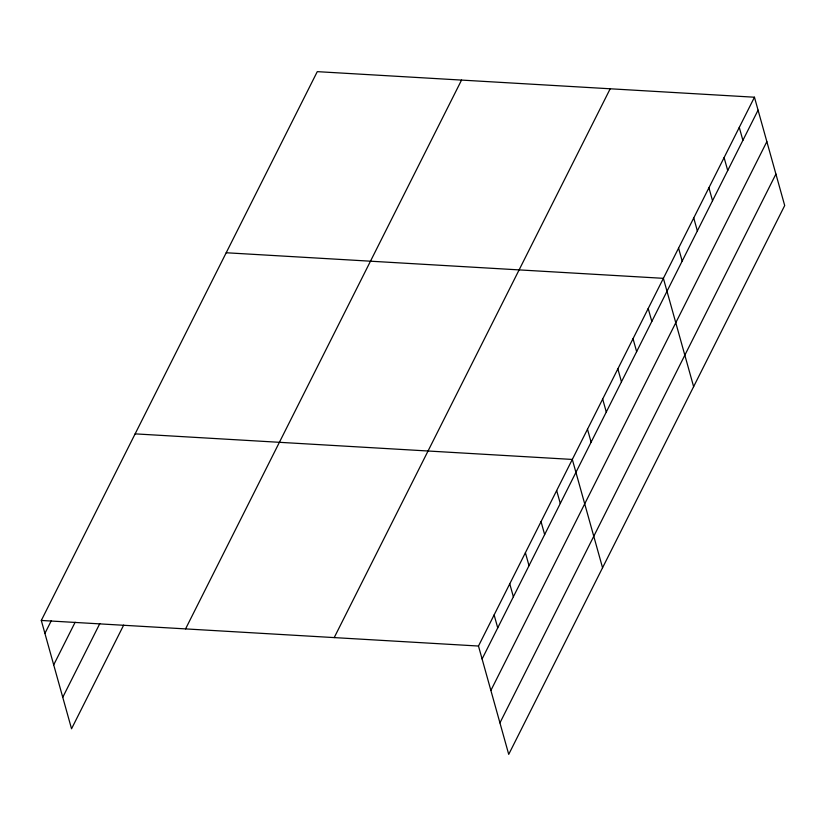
<?xml version="1.0" encoding="UTF-8"?>
<svg xmlns="http://www.w3.org/2000/svg" width="826" height="826" viewBox="0 0 826 826"><rect width="100%" height="100%" fill="white"/><g stroke="black" fill="none" stroke-linecap="round" stroke-linejoin="round"><path stroke-width="1.24" d="M123.673 625.106L71.542 728.78L41.3 620.46L317.277 71.645L754.458 97.22L784.7 205.54L508.723 754.355L478.481 646.035L754.458 97.22M44.914 633.397L51.284 620.729M53.7 664.868L75.135 622.257M62.755 697.299L99.822 623.578M185.571 628.896L461.548 80.091M334.21 637.6L610.187 88.785M482.095 658.972L758.072 110.157M490.881 690.443L766.858 141.638M499.936 722.874L775.913 174.059M226.2 252.756L663.381 278.331L693.623 386.651M135.134 433.867L572.315 459.442L602.557 567.751M41.3 620.46L478.481 646.035M739.28 127.41L742.894 140.348M724.103 157.59L727.716 170.528M708.925 187.781L712.528 200.708M693.747 217.961L697.351 230.898M678.569 248.151L682.173 261.078M648.203 308.521L651.817 321.448M633.026 338.701L636.639 351.639M617.848 368.881L621.462 381.819M602.67 399.072L606.284 412.009M587.492 429.252L591.106 442.189M556.672 490.541L560.286 503.478M541.04 521.64L544.644 534.577M525.398 552.739L529.012 565.676M509.756 583.837L513.369 596.775M494.124 614.936L497.727 627.874"/></g></svg>
